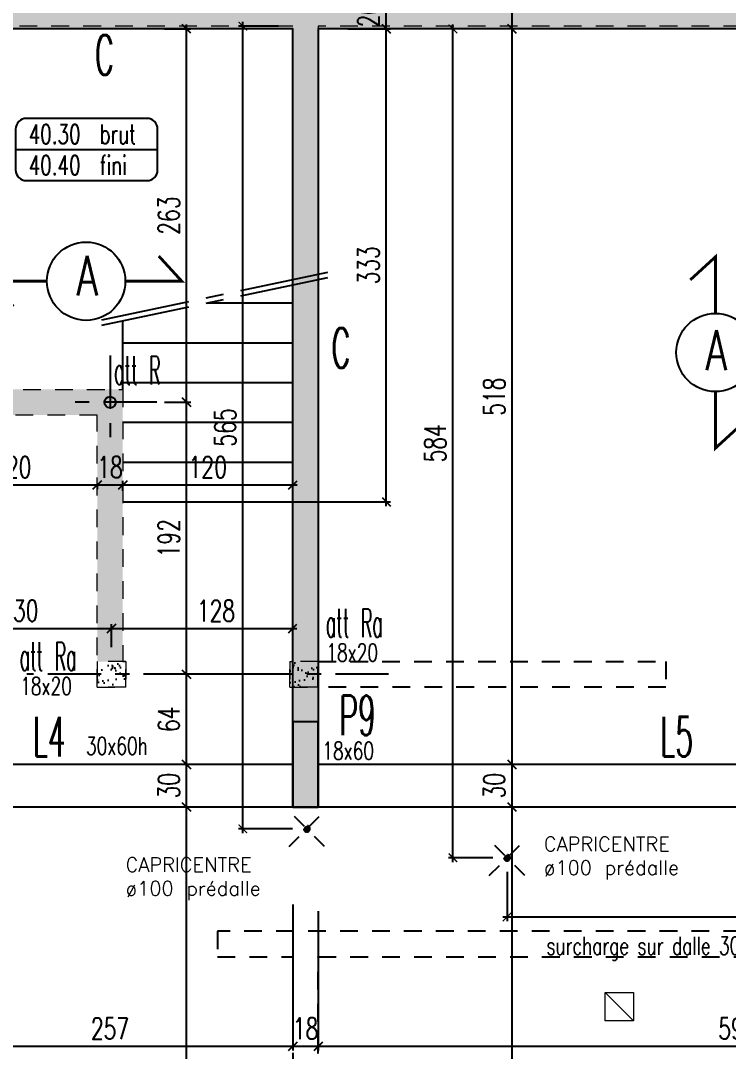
# Model space of a CAD drawing. Extents: x 308 to 787, y -199 to -146.
# Drawn here: x 388.89 to 393.87, y -172.26 to -165 of the extents above; entities that cross this region are included whole.
import ezdxf
from ezdxf.enums import TextEntityAlignment as Align

# ---------------------------------------------------------------- set-up
doc = ezdxf.new("R2010")
doc.units = 0
doc.header["$LTSCALE"] = 0.5
doc.header["$MEASUREMENT"] = 0
for name, pattern in [('AXES', [2, 1.25, -0.25, 0.25, -0.25]), ('AXES2', [1.125, 0.75, -0.125, 0.125, -0.125]), ('CACHE', [0.375, 0.25, -0.125]), ('CONTINU', [0]), ('DISCONTINU2', [0.375, 0.25, -0.125])]:
    doc.linetypes.add(name, pattern=pattern)
doc.layers.get('0').update_dxf_attribs({"linetype": 'CONTINUOUS'})
doc.layers.get('DEFPOINTS').update_dxf_attribs({"linetype": 'CONTINUOUS'})
doc.layers.add('00 - RESERVATIONS SPEC Plombier', color=90, linetype='CONTINUOUS', lineweight=20)
for name, color, linetype in [('1_AJSA_circulv', 142, 'CONTINUOUS'), ('_ SERTI RESERVATION', 210, 'CACHE'), ('AXES', 6, 'AXES2'), ('COTATION', 7, 'CONTINUOUS'), ('ELFOATTR', 7, 'CONTINUOUS'), ('HABILLAGE', 7, 'CONTINUOUS'), ('MURS', 3, 'CONTINUOUS'), ('PLANCHER', 7, 'CONTINUOUS'), ('POCHAGE', 254, 'CONTINUOUS'), ('POTEAUX', 1, 'CONTINUOUS'), ('POUTRES', 2, 'CONTINUOUS'), ('RAID', 1, 'CONTINUOUS'), ('RDC', 7, 'DISCONTINU2'), ('REPERAGE', 4, 'CONTINUOUS'), ('REPERE-CHAI', 4, 'CONTINUOUS'), ('REPERE-POT', 4, 'CONTINUOUS'), ('REPERE-POUT', 4, 'CONTINUOUS'), ('REPERE-RAID', 4, 'CONTINUOUS'), ('TPFI cloisonsSAAD', 4, 'CONTINUOUS')]:
    doc.layers.add(name, color=color, linetype=linetype)
doc.styles.add('ROMANS8', font='romans.shx', dxfattribs={"width": 0.7})
doc.styles.get("Standard").update_dxf_attribs({"font": 'txt.shx'})
doc.dimstyles.new('COT50 cm', dxfattribs={"dimtxt": 0.15, "dimasz": 0.06, "dimexe": 0.03, "dimexo": 0.1, "dimgap": 0.05, "dimtad": 1, "dimdec": 0, "dimlfac": 100, "dimzin": 0, "dimdsep": 46, "dimtxsty": 'ROMANS8', "dimblk1": 'OBLIQUE', "dimblk2": 'OBLIQUE', "dimsah": 1, "dimcen": 0.03, "dimdle": 0.03, "dimclrt": 1, "dimadec": 0, "dimazin": 0, "dimtfac": 1, "dimtdec": 0, "dimtmove": 0, "dimatfit": 3, "dimfxl": 0, "dimtolj": 1, "dimtzin": 0, "dimlwd": -1, "dimlwe": -1, "dimarcsym": 0})
pattern_1 = [(37.5, (-513.79323, 160.44126), (-0.004409535, 0.134877664), [0, -0.1064, 0, -0.119, 0, -0.11375]), (7.5, (-513.79323, 160.44126), (0.12388437, 0.197550225), [0, -0.0574, 0, -0.0959, 0, -0.03675]), (327.5, (-513.87933, 160.44126), (0.21798993, 0.000396134), [0, -0.035, 0, -0.126, 0, -0.1645]), (317.5, (-513.87933, 160.44126), (0.21042886, 0.06143729), [0, -0.0175, 0, -0.0826, 0, -0.0945])]
pattern_2 = [(37.5, (-455.91923, 156.02126), (-0.004409535, 0.134877664), [0, -0.1064, 0, -0.119, 0, -0.11375]), (7.5, (-455.91923, 156.02126), (0.12388437, 0.197550225), [0, -0.0574, 0, -0.0959, 0, -0.03675]), (327.5, (-456.00533, 156.02126), (0.21798993, 0.000396134), [0, -0.035, 0, -0.126, 0, -0.1645]), (317.5, (-456.00533, 156.02126), (0.21042886, 0.06143729), [0, -0.0175, 0, -0.0826, 0, -0.0945])]

# ---------------------------------------------------------------- blocks, each defined once
blk = doc.blocks.new('139')
at = {"layer": 'HABILLAGE', "color": 7}
blk.add_line((-0.6648, 0), (0.6648, 0), dxfattribs=at)
at = {"layer": 'HABILLAGE'}
blk.add_lwpolyline([(-0.5648, -0.291), (0.5648, -0.291, 0.414214), (0.6648, -0.191), (0.6648, 0.191, 0.414214), (0.5648, 0.291), (-0.5648, 0.291, 0.414214), (-0.6648, 0.191), (-0.6648, -0.191, 0.414214)], format="xyb", close=True, dxfattribs=at)
at = {"layer": 'HABILLAGE', "color": 1, "width": 0.7}
for s, p in [('brut', (0.1215, 0.054)), ('fini', (0.1215, -0.237))]:
    blk.add_text(s, height=0.18, dxfattribs=at).set_placement(p)
for tag, p in [('NIVBRUT', (-0.5425, 0.054)), ('NIVFINI', (-0.5425, -0.237))]:
    blk.add_attdef(tag, p, '', height=0.18, dxfattribs=at)
blk = doc.blocks.new('_Oblique')
at = {"layer": 'COTATION', "color": 0, "lineweight": -2}
blk.add_line((-0.5, -0.5), (0.5, 0.5), dxfattribs=at)
blk = doc.blocks.new('*D366')
at = {"layer": 'COTATION', "color": 0, "transparency": 16777216}
for p, q in [((390.0585, -175.7263), (390.0585, -170.5113)), ((390.3221, -170.5413), (390.0285, -170.5413)), ((389.8769, -175.6963), (390.0885, -175.6963))]:
    blk.add_line(p, q, dxfattribs=at)
at = {"layer": 'DEFPOINTS', "color": 0, "transparency": 16777216}
for p in [(390.0585, -170.5413), (390.4221, -170.5413), (389.7769, -175.6963)]:
    blk.add_point(p, dxfattribs=at)
at = {"layer": 'COTATION', "color": 0, "transparency": 16777216, "xscale": 0.06, "yscale": 0.06, "zscale": 0.06}
for p, rotation in [((390.0585, -170.5413), 90), ((390.0585, -175.6963), 270)]:
    blk.add_blockref('_Oblique', p, dxfattribs=dict(at, rotation=rotation))
at = {"layer": 'COTATION', "color": 1, "transparency": 16777216, "insert": (389.9335, -173.1188), "char_height": 0.15, "attachment_point": 5, "rotation": 90, "style": 'ROMANS8'}
blk.add_mtext('\\A1;515', dxfattribs=at)
blk = doc.blocks.new('*D367')
at = {"layer": 'COTATION', "color": 0, "transparency": 16777216}
for p, q in [((390.0585, -170.5713), (390.0585, -170.2113)), ((390.4069, -170.2413), (390.0285, -170.2413)), ((390.3221, -170.5413), (390.0285, -170.5413))]:
    blk.add_line(p, q, dxfattribs=at)
at = {"layer": 'DEFPOINTS', "color": 0, "transparency": 16777216}
for p in [(390.0585, -170.2413), (390.5069, -170.2413), (390.4221, -170.5413)]:
    blk.add_point(p, dxfattribs=at)
at = {"layer": 'COTATION', "color": 0, "transparency": 16777216, "xscale": 0.06, "yscale": 0.06, "zscale": 0.06}
for p, rotation in [((390.0585, -170.2413), 90), ((390.0585, -170.5413), 270)]:
    blk.add_blockref('_Oblique', p, dxfattribs=dict(at, rotation=rotation))
at = {"layer": 'COTATION', "color": 1, "transparency": 16777216, "insert": (389.9335, -170.3913), "char_height": 0.15, "attachment_point": 5, "rotation": 90, "style": 'ROMANS8'}
blk.add_mtext('\\A1;30', dxfattribs=at)
blk = doc.blocks.new('*D368')
at = {"layer": 'COTATION', "color": 0, "transparency": 16777216}
for p, q in [((390.6856, -169.6063), (390.0285, -169.6063)), ((390.0585, -170.2713), (390.0585, -169.5763)), ((390.4069, -170.2413), (390.0285, -170.2413))]:
    blk.add_line(p, q, dxfattribs=at)
at = {"layer": 'DEFPOINTS', "color": 0, "transparency": 16777216}
for p in [(390.0585, -169.6063), (390.7856, -169.6063), (390.5069, -170.2413)]:
    blk.add_point(p, dxfattribs=at)
at = {"layer": 'COTATION', "color": 0, "transparency": 16777216, "xscale": 0.06, "yscale": 0.06, "zscale": 0.06}
for p, rotation in [((390.0585, -169.6063), 90), ((390.0585, -170.2413), 270)]:
    blk.add_blockref('_Oblique', p, dxfattribs=dict(at, rotation=rotation))
at = {"layer": 'COTATION', "color": 1, "transparency": 16777216, "insert": (389.9335, -169.9238), "char_height": 0.15, "attachment_point": 5, "rotation": 90, "style": 'ROMANS8'}
blk.add_mtext('\\A1;64', dxfattribs=at)
blk = doc.blocks.new('*D369')
at = {"layer": 'COTATION', "color": 0, "transparency": 16777216}
for p, q in [((390.0585, -169.6363), (390.0585, -167.6605)), ((389.9041, -167.6905), (390.0885, -167.6905)), ((390.6856, -169.6063), (390.0285, -169.6063))]:
    blk.add_line(p, q, dxfattribs=at)
at = {"layer": 'DEFPOINTS', "color": 0, "transparency": 16777216}
for p in [(389.8041, -167.6905), (390.0585, -167.6905), (390.7856, -169.6063)]:
    blk.add_point(p, dxfattribs=at)
at = {"layer": 'COTATION', "color": 0, "transparency": 16777216, "xscale": 0.06, "yscale": 0.06, "zscale": 0.06}
for p, rotation in [((390.0585, -167.6905), 90), ((390.0585, -169.6063), 270)]:
    blk.add_blockref('_Oblique', p, dxfattribs=dict(at, rotation=rotation))
at = {"layer": 'COTATION', "color": 1, "transparency": 16777216, "insert": (389.9335, -168.6484), "char_height": 0.15, "attachment_point": 5, "rotation": 90, "style": 'ROMANS8'}
blk.add_mtext('\\A1;192', dxfattribs=at)
blk = doc.blocks.new('*D370')
at = {"layer": 'COTATION', "color": 0, "transparency": 16777216}
for p, q in [((389.9041, -165.0613), (390.0885, -165.0613)), ((390.0585, -167.7205), (390.0585, -165.0313)), ((389.9041, -167.6905), (390.0885, -167.6905))]:
    blk.add_line(p, q, dxfattribs=at)
at = {"layer": 'DEFPOINTS', "color": 0, "transparency": 16777216}
for p in [(389.8041, -165.0613), (390.0585, -165.0613), (389.8041, -167.6905)]:
    blk.add_point(p, dxfattribs=at)
at = {"layer": 'COTATION', "color": 0, "transparency": 16777216, "xscale": 0.06, "yscale": 0.06, "zscale": 0.06}
for p, rotation in [((390.0585, -165.0613), 90), ((390.0585, -167.6905), 270)]:
    blk.add_blockref('_Oblique', p, dxfattribs=dict(at, rotation=rotation))
at = {"layer": 'COTATION', "color": 1, "transparency": 16777216, "insert": (389.9335, -166.3759), "char_height": 0.15, "attachment_point": 5, "rotation": 90, "style": 'ROMANS8'}
blk.add_mtext('\\A1;263', dxfattribs=at)
blk = doc.blocks.new('*D376')
at = {"layer": 'COTATION', "color": 0, "transparency": 16777216}
for p, q in [((392.3507, -176.7615), (392.3507, -170.5114)), ((392.5483, -170.5414), (392.3207, -170.5414)), ((392.548, -176.7315), (392.3207, -176.7315))]:
    blk.add_line(p, q, dxfattribs=at)
at = {"layer": 'DEFPOINTS', "color": 0, "transparency": 16777216}
for p in [(392.3507, -170.5414), (392.6483, -170.5414), (392.648, -176.7315)]:
    blk.add_point(p, dxfattribs=at)
at = {"layer": 'COTATION', "color": 0, "transparency": 16777216, "xscale": 0.06, "yscale": 0.06, "zscale": 0.06}
for p, rotation in [((392.3507, -170.5414), 90), ((392.3507, -176.7315), 270)]:
    blk.add_blockref('_Oblique', p, dxfattribs=dict(at, rotation=rotation))
at = {"layer": 'COTATION', "color": 1, "transparency": 16777216, "insert": (392.2257, -173.6365), "char_height": 0.15, "attachment_point": 5, "rotation": 90, "style": 'ROMANS8'}
blk.add_mtext('\\A1;619', dxfattribs=at)
blk = doc.blocks.new('*D377')
at = {"layer": 'COTATION', "color": 0, "transparency": 16777216}
for p, q in [((392.3507, -170.5714), (392.3507, -170.2114)), ((392.6026, -170.2414), (392.3207, -170.2414)), ((392.5483, -170.5414), (392.3207, -170.5414))]:
    blk.add_line(p, q, dxfattribs=at)
at = {"layer": 'DEFPOINTS', "color": 0, "transparency": 16777216}
for p in [(392.3507, -170.2414), (392.7026, -170.2414), (392.6483, -170.5414)]:
    blk.add_point(p, dxfattribs=at)
at = {"layer": 'COTATION', "color": 0, "transparency": 16777216, "xscale": 0.06, "yscale": 0.06, "zscale": 0.06}
for p, rotation in [((392.3507, -170.2414), 90), ((392.3507, -170.5414), 270)]:
    blk.add_blockref('_Oblique', p, dxfattribs=dict(at, rotation=rotation))
at = {"layer": 'COTATION', "color": 1, "transparency": 16777216, "insert": (392.2257, -170.3914), "char_height": 0.15, "attachment_point": 5, "rotation": 90, "style": 'ROMANS8'}
blk.add_mtext('\\A1;30', dxfattribs=at)
blk = doc.blocks.new('*D378')
at = {"layer": 'COTATION', "color": 0, "transparency": 16777216}
for p, q in [((392.6962, -165.0613), (392.3207, -165.0613)), ((392.3507, -170.2714), (392.3507, -165.0313)), ((392.6026, -170.2414), (392.3207, -170.2414))]:
    blk.add_line(p, q, dxfattribs=at)
at = {"layer": 'DEFPOINTS', "color": 0, "transparency": 16777216}
for p in [(392.3507, -165.0613), (392.7962, -165.0613), (392.7026, -170.2414)]:
    blk.add_point(p, dxfattribs=at)
at = {"layer": 'COTATION', "color": 0, "transparency": 16777216, "xscale": 0.06, "yscale": 0.06, "zscale": 0.06}
for p, rotation in [((392.3507, -165.0613), 90), ((392.3507, -170.2414), 270)]:
    blk.add_blockref('_Oblique', p, dxfattribs=dict(at, rotation=rotation))
at = {"layer": 'COTATION', "color": 1, "transparency": 16777216, "insert": (392.2257, -167.6513), "char_height": 0.15, "attachment_point": 5, "rotation": 90, "style": 'ROMANS8'}
blk.add_mtext('\\A1;518', dxfattribs=at)
blk = doc.blocks.new('*D379')
at = {"layer": 'COTATION', "color": 0, "transparency": 16777216}
for p, q in [((392.3507, -165.0913), (392.3507, -164.8313)), ((392.6962, -164.8613), (392.3207, -164.8613)), ((392.6962, -165.0613), (392.3207, -165.0613))]:
    blk.add_line(p, q, dxfattribs=at)
at = {"layer": 'DEFPOINTS', "color": 0, "transparency": 16777216}
for p in [(392.3507, -164.8613), (392.7962, -164.8613), (392.7962, -165.0613)]:
    blk.add_point(p, dxfattribs=at)
at = {"layer": 'COTATION', "color": 0, "transparency": 16777216, "xscale": 0.06, "yscale": 0.06, "zscale": 0.06}
for p, rotation in [((392.3507, -164.8613), 90), ((392.3507, -165.0613), 270)]:
    blk.add_blockref('_Oblique', p, dxfattribs=dict(at, rotation=rotation))
at = {"layer": 'COTATION', "color": 1, "transparency": 16777216, "insert": (392.2267, -164.7118), "char_height": 0.15, "attachment_point": 5, "rotation": 90, "style": 'ROMANS8'}
blk.add_mtext('\\A1;20', dxfattribs=at)
blk = doc.blocks.new('*D537')
at = {"layer": 'COTATION', "color": 0, "transparency": 16777216}
for p, q in [((390.9866, -171.2755), (390.9866, -172.2566)), ((396.89, -172.0406), (396.89, -172.2566)), ((396.92, -172.2266), (390.9566, -172.2266))]:
    blk.add_line(p, q, dxfattribs=at)
at = {"layer": 'DEFPOINTS', "color": 0, "transparency": 16777216}
for p in [(390.9866, -171.1755), (396.89, -171.9406), (390.9866, -172.2266)]:
    blk.add_point(p, dxfattribs=at)
at = {"layer": 'COTATION', "color": 0, "transparency": 16777216, "xscale": 0.06, "yscale": 0.06, "zscale": 0.06, "rotation": 180}
blk.add_blockref('_Oblique', (390.9866, -172.2266), dxfattribs=at)
at = {"layer": 'COTATION', "color": 0, "transparency": 16777216, "xscale": 0.06, "yscale": 0.06, "zscale": 0.06}
blk.add_blockref('_Oblique', (396.89, -172.2266), dxfattribs=at)
at = {"layer": 'COTATION', "color": 1, "transparency": 16777216, "insert": (393.9383, -172.1016), "char_height": 0.15, "attachment_point": 5, "style": 'ROMANS8'}
blk.add_mtext('\\A1;590', dxfattribs=at)
blk = doc.blocks.new('*D538')
at = {"layer": 'COTATION', "color": 0, "transparency": 16777216}
for p, q in [((390.8065, -171.2266), (390.8065, -172.2566)), ((390.9866, -171.2755), (390.9866, -172.2566)), ((391.0166, -172.2266), (390.7765, -172.2266))]:
    blk.add_line(p, q, dxfattribs=at)
at = {"layer": 'DEFPOINTS', "color": 0, "transparency": 16777216}
for p in [(390.8065, -171.095), (390.9866, -171.1755), (390.8065, -172.2266)]:
    blk.add_point(p, dxfattribs=at)
at = {"layer": 'COTATION', "color": 0, "transparency": 16777216, "xscale": 0.06, "yscale": 0.06, "zscale": 0.06, "rotation": 180}
blk.add_blockref('_Oblique', (390.8065, -172.2266), dxfattribs=at)
at = {"layer": 'COTATION', "color": 0, "transparency": 16777216, "xscale": 0.06, "yscale": 0.06, "zscale": 0.06}
blk.add_blockref('_Oblique', (390.9866, -172.2266), dxfattribs=at)
at = {"layer": 'COTATION', "color": 1, "transparency": 16777216, "insert": (390.8966, -172.1016), "char_height": 0.15, "attachment_point": 5, "style": 'ROMANS8'}
blk.add_mtext('\\A1;18', dxfattribs=at)
blk = doc.blocks.new('*D539')
at = {"layer": 'COTATION', "color": 0, "transparency": 16777216}
for p, q in [((390.8065, -171.2266), (390.8065, -172.2566)), ((388.2328, -171.9174), (388.2328, -172.2566)), ((390.8365, -172.2266), (388.2028, -172.2266))]:
    blk.add_line(p, q, dxfattribs=at)
at = {"layer": 'DEFPOINTS', "color": 0, "transparency": 16777216}
for p in [(390.8065, -171.095), (388.2328, -171.8174), (388.2328, -172.2266)]:
    blk.add_point(p, dxfattribs=at)
at = {"layer": 'COTATION', "color": 0, "transparency": 16777216, "xscale": 0.06, "yscale": 0.06, "zscale": 0.06, "rotation": 180}
blk.add_blockref('_Oblique', (388.2328, -172.2266), dxfattribs=at)
at = {"layer": 'COTATION', "color": 0, "transparency": 16777216, "xscale": 0.06, "yscale": 0.06, "zscale": 0.06}
blk.add_blockref('_Oblique', (390.8065, -172.2266), dxfattribs=at)
at = {"layer": 'COTATION', "color": 1, "transparency": 16777216, "insert": (389.5196, -172.1016), "char_height": 0.15, "attachment_point": 5, "style": 'ROMANS8'}
blk.add_mtext('\\A1;257', dxfattribs=at)
blk = doc.blocks.new('*D605')
at = {"layer": 'COTATION', "color": 0, "transparency": 16777216}
for p, q in [((388.2028, -169.2834), (389.5602, -169.2834)), ((388.2328, -169.5063), (388.2328, -169.2534)), ((389.5302, -169.4163), (389.5302, -169.2534))]:
    blk.add_line(p, q, dxfattribs=at)
at = {"layer": 'DEFPOINTS', "color": 0, "transparency": 16777216}
for p in [(389.5302, -169.2834), (389.5302, -169.5163), (388.2328, -169.6063)]:
    blk.add_point(p, dxfattribs=at)
at = {"layer": 'COTATION', "color": 0, "transparency": 16777216, "xscale": 0.06, "yscale": 0.06, "zscale": 0.06, "rotation": 180}
blk.add_blockref('_Oblique', (388.2328, -169.2834), dxfattribs=at)
at = {"layer": 'COTATION', "color": 0, "transparency": 16777216, "xscale": 0.06, "yscale": 0.06, "zscale": 0.06}
blk.add_blockref('_Oblique', (389.5302, -169.2834), dxfattribs=at)
at = {"layer": 'COTATION', "color": 1, "transparency": 16777216, "insert": (388.8815, -169.1584), "char_height": 0.15, "attachment_point": 5, "style": 'ROMANS8'}
blk.add_mtext('\\A1;130', dxfattribs=at)
blk = doc.blocks.new('*D607')
at = {"layer": 'COTATION', "color": 0, "transparency": 16777216}
for p, q in [((389.5002, -169.2834), (390.8363, -169.2834)), ((389.5302, -169.4163), (389.5302, -169.2534)), ((390.8063, -169.3497), (390.8063, -169.2534))]:
    blk.add_line(p, q, dxfattribs=at)
at = {"layer": 'DEFPOINTS', "color": 0, "transparency": 16777216}
for p in [(390.8063, -169.2834), (390.8063, -169.4497), (389.5302, -169.5163)]:
    blk.add_point(p, dxfattribs=at)
at = {"layer": 'COTATION', "color": 0, "transparency": 16777216, "xscale": 0.06, "yscale": 0.06, "zscale": 0.06, "rotation": 180}
blk.add_blockref('_Oblique', (389.5302, -169.2834), dxfattribs=at)
at = {"layer": 'COTATION', "color": 0, "transparency": 16777216, "xscale": 0.06, "yscale": 0.06, "zscale": 0.06}
blk.add_blockref('_Oblique', (390.8063, -169.2834), dxfattribs=at)
at = {"layer": 'COTATION', "color": 1, "transparency": 16777216, "insert": (390.2661, -169.1584), "char_height": 0.15, "attachment_point": 5, "style": 'ROMANS8'}
blk.add_mtext('\\A1;128', dxfattribs=at)
blk = doc.blocks.new('*D609')
at = {"layer": 'COTATION', "color": 0, "transparency": 16777216}
for p, q in [((388.2328, -168.2595), (388.2328, -168.3031)), ((389.4297, -168.2595), (389.4297, -168.3031)), ((388.2028, -168.2731), (389.4597, -168.2731))]:
    blk.add_line(p, q, dxfattribs=at)
at = {"layer": 'DEFPOINTS', "color": 0, "transparency": 16777216}
for p in [(388.2328, -168.1595), (389.4297, -168.1595), (389.4297, -168.2731)]:
    blk.add_point(p, dxfattribs=at)
at = {"layer": 'COTATION', "color": 0, "transparency": 16777216, "xscale": 0.06, "yscale": 0.06, "zscale": 0.06, "rotation": 180}
blk.add_blockref('_Oblique', (388.2328, -168.2731), dxfattribs=at)
at = {"layer": 'COTATION', "color": 0, "transparency": 16777216, "xscale": 0.06, "yscale": 0.06, "zscale": 0.06}
blk.add_blockref('_Oblique', (389.4297, -168.2731), dxfattribs=at)
at = {"layer": 'COTATION', "color": 1, "transparency": 16777216, "insert": (388.8312, -168.1481), "char_height": 0.15, "attachment_point": 5, "style": 'ROMANS8'}
blk.add_mtext('\\A1;120', dxfattribs=at)
blk = doc.blocks.new('*D610')
at = {"layer": 'COTATION', "color": 0, "transparency": 16777216}
for p, q in [((389.4297, -168.2595), (389.4297, -168.3031)), ((389.6097, -168.3151), (389.6097, -168.2431)), ((389.3997, -168.2731), (389.6397, -168.2731))]:
    blk.add_line(p, q, dxfattribs=at)
at = {"layer": 'DEFPOINTS', "color": 0, "transparency": 16777216}
for p in [(389.4297, -168.1595), (389.6097, -168.2731), (389.6097, -168.4151)]:
    blk.add_point(p, dxfattribs=at)
at = {"layer": 'COTATION', "color": 0, "transparency": 16777216, "xscale": 0.06, "yscale": 0.06, "zscale": 0.06, "rotation": 180}
blk.add_blockref('_Oblique', (389.4297, -168.2731), dxfattribs=at)
at = {"layer": 'COTATION', "color": 0, "transparency": 16777216, "xscale": 0.06, "yscale": 0.06, "zscale": 0.06}
blk.add_blockref('_Oblique', (389.6097, -168.2731), dxfattribs=at)
at = {"layer": 'COTATION', "color": 1, "transparency": 16777216, "insert": (389.5197, -168.1481), "char_height": 0.15, "attachment_point": 5, "style": 'ROMANS8'}
blk.add_mtext('\\A1;18', dxfattribs=at)
blk = doc.blocks.new('*D611')
at = {"layer": 'COTATION', "color": 0, "transparency": 16777216}
for p, q in [((389.6097, -168.3151), (389.6097, -168.2431)), ((390.8065, -168.353), (390.8065, -168.2431)), ((389.5797, -168.2731), (390.8365, -168.2731))]:
    blk.add_line(p, q, dxfattribs=at)
at = {"layer": 'DEFPOINTS', "color": 0, "transparency": 16777216}
for p in [(390.8065, -168.2731), (389.6097, -168.4151), (390.8065, -168.453)]:
    blk.add_point(p, dxfattribs=at)
at = {"layer": 'COTATION', "color": 0, "transparency": 16777216, "xscale": 0.06, "yscale": 0.06, "zscale": 0.06, "rotation": 180}
blk.add_blockref('_Oblique', (389.6097, -168.2731), dxfattribs=at)
at = {"layer": 'COTATION', "color": 0, "transparency": 16777216, "xscale": 0.06, "yscale": 0.06, "zscale": 0.06}
blk.add_blockref('_Oblique', (390.8065, -168.2731), dxfattribs=at)
at = {"layer": 'COTATION', "color": 1, "transparency": 16777216, "insert": (390.2081, -168.1481), "char_height": 0.15, "attachment_point": 5, "style": 'ROMANS8'}
blk.add_mtext('\\A1;120', dxfattribs=at)
blk = doc.blocks.new('A$C6B096A38')
at = {"layer": 'POCHAGE'}
h = blk.add_hatch(dxfattribs=at)
h.set_pattern_fill('AR-SAND', color=0, scale=0.07)
h.set_pattern_definition(pattern_1)
h.paths.add_polyline_path([(43.5138, -7.1593), (42.1366, -7.1593), (42.1366, -4.6), (44.7104, -4.6), (44.7104, -9.075), (44.8905, -9.075), (44.8905, -4.6), (50.7938, -4.6), (50.7938, -9.28), (50.9738, -9.28), (50.9738, -4.6), (54.6925, -4.6), (54.6924, -7.3053), (54.8725, -7.3053), (54.8725, -4.62), (57.6737, -4.62), (57.6737, -11.185), (57.8734, -11.185), (57.8738, -4.42), (38.3569, -4.42), (38.3569, -4.6), (41.9566, -4.6), (41.9566, -7.5093), (42.1366, -7.5093), (42.1366, -7.3393), (43.3338, -7.3393), (43.3338, -9.075), (43.5138, -9.075)])
h = blk.add_hatch(dxfattribs=at)
h.set_pattern_fill('AR-SAND', color=0, scale=0.07)
h.set_pattern_definition(pattern_2)
h.paths.add_polyline_path([(43.5348, -9.075), (43.3338, -9.075), (43.3338, -9.255), (43.5348, -9.255)])
h = blk.add_hatch(dxfattribs=at)
h.set_pattern_fill('AR-SAND', color=0, scale=0.07)
h.set_pattern_definition(pattern_1)
h.paths.add_polyline_path([(43.3341, -9.075), (43.3341, -9.255), (43.5348, -9.255), (43.5348, -9.075)])
h = blk.add_hatch(dxfattribs=at)
h.set_pattern_fill('AR-SAND', color=0, scale=0.07)
h.set_pattern_definition(pattern_1)
h.paths.add_polyline_path([(44.8905, -9.075), (44.7104, -9.075), (44.7104, -9.075), (44.6898, -9.075), (44.6898, -9.255), (44.8905, -9.255)])
h = blk.add_hatch(dxfattribs=at)
h.set_pattern_fill('AR-SAND', color=0, scale=0.07)
h.set_pattern_definition(pattern_2)
h.paths.add_polyline_path([(44.6898, -9.255), (44.8905, -9.255), (44.8905, -9.075), (44.6898, -9.075)])
at = {"layer": 'AXES', "color": 1}
for p, q in [((43.4241, -6.9204), (43.4241, -7.5781)), ((43.753, -7.2493), (43.0952, -7.2493))]:
    blk.add_line(p, q, dxfattribs=at)
at = {"layer": 'RAID'}
blk.add_circle((43.4241, -7.2493), 0.04, dxfattribs=at)
at = {"layer": 'RDC', "linetype": 'CACHE', "lineweight": 15}
blk.add_lwpolyline([(50.7938, -4.6), (44.8905, -4.6), (44.8905, -9.255), (44.6898, -9.255), (44.6898, -9.075), (44.7104, -9.075), (44.7104, -4.6), (42.1366, -4.6), (42.1366, -7.1593), (43.5138, -7.1593), (43.5138, -9.075), (43.5348, -9.075), (43.5348, -9.255), (43.3338, -9.255), (43.3338, -7.3393), (42.1366, -7.3393), (42.1366, -7.5093), (41.9566, -7.5093), (41.9566, -4.6), (38.3569, -4.6), (38.3569, -4.42), (57.8738, -4.42)], dxfattribs=at)
at = {"layer": 'RDC', "color": 1, "linetype": 'CACHE', "lineweight": 15}
for points in [[(43.3338, -9.075), (43.3338, -9.255), (43.5348, -9.255), (43.5348, -9.075)], [(44.6898, -9.075), (44.6898, -9.255), (44.8905, -9.255), (44.8905, -9.075)]]:
    blk.add_lwpolyline(points, close=True, dxfattribs=at)
blk = doc.blocks.new('Ldouille')
h = blk.add_hatch(color=256)
h.dxf.hatch_style = 1
h.paths.add_polyline_path([(8.8, 0, 1), (-8.8, 0, 1)])
for p, q in [((-50, 50), (50, -50)), ((50, 50), (-50, -50))]:
    blk.add_line(p, q)
blk.add_circle((0, 0), 8.82)
at = {"layer": 'ELFOATTR', "flags": 11}
for tag, p in [('LUM', (45.3, -4.4, 0)), ('NOM', (45.3, -21.2, 0))]:
    blk.add_attdef(tag, p, '', height=10, dxfattribs=at)
blk = doc.blocks.new('_ArchTick')
at = {"color": 0, "linetype": 'ByBlock', "const_width": 0.15}
blk.add_lwpolyline([(-0.5, -0.5), (0.5, 0.5)], dxfattribs=at)
blk = doc.blocks.new('*D1112')
at = {"layer": '_ SERTI RESERVATION', "color": 0, "linetype": 'CONTINU', "transparency": 16777216}
for p, q in [((390.7066, -165.0413), (390.4249, -165.0413)), ((390.4549, -170.725), (390.4549, -165.0113)), ((390.8059, -170.695), (390.4249, -170.695))]:
    blk.add_line(p, q, dxfattribs=at)
at = {"layer": 'DEFPOINTS', "color": 0, "linetype": 'CONTINU', "transparency": 16777216}
for p in [(390.4549, -165.0413), (390.8066, -165.0413), (390.9059, -170.695)]:
    blk.add_point(p, dxfattribs=at)
at = {"layer": '_ SERTI RESERVATION', "color": 0, "linetype": 'CONTINU', "transparency": 16777216, "xscale": 0.06, "yscale": 0.06, "zscale": 0.06}
for p, rotation in [((390.4549, -165.0413), 90), ((390.4549, -170.695), 270)]:
    blk.add_blockref('_ArchTick', p, dxfattribs=dict(at, rotation=rotation))
at = {"layer": '_ SERTI RESERVATION', "linetype": 'CONTINU', "transparency": 16777216, "insert": (390.3299, -167.8681), "char_height": 0.15, "attachment_point": 5, "rotation": 90, "style": 'ROMANS8'}
blk.add_mtext('\\A1;565', dxfattribs=at)
blk = doc.blocks.new('*D1113')
at = {"layer": '_ SERTI RESERVATION', "color": 0, "linetype": 'CONTINU', "transparency": 16777216}
for p, q in [((392.2156, -165.0613), (391.9044, -165.0613)), ((391.9344, -170.9284), (391.9344, -165.0313)), ((392.2156, -170.8984), (391.9044, -170.8984))]:
    blk.add_line(p, q, dxfattribs=at)
at = {"layer": 'DEFPOINTS', "color": 0, "linetype": 'CONTINU', "transparency": 16777216}
for p in [(391.9344, -165.0613), (392.3156, -165.0613), (392.3156, -170.8984)]:
    blk.add_point(p, dxfattribs=at)
at = {"layer": '_ SERTI RESERVATION', "color": 0, "linetype": 'CONTINU', "transparency": 16777216, "xscale": 0.06, "yscale": 0.06, "zscale": 0.06}
for p, rotation in [((391.9344, -165.0613), 90), ((391.9344, -170.8984), 270)]:
    blk.add_blockref('_ArchTick', p, dxfattribs=dict(at, rotation=rotation))
at = {"layer": '_ SERTI RESERVATION', "linetype": 'CONTINU', "transparency": 16777216, "insert": (391.8094, -167.9798), "char_height": 0.15, "attachment_point": 5, "rotation": 90, "style": 'ROMANS8'}
blk.add_mtext('\\A1;584', dxfattribs=at)
blk = doc.blocks.new('*D1114')
at = {"layer": '_ SERTI RESERVATION', "color": 0, "linetype": 'CONTINU', "transparency": 16777216}
for p, q in [((392.3156, -170.9984), (392.3156, -171.3447)), ((396.89, -170.9984), (396.89, -171.3447)), ((392.2856, -171.3147), (396.92, -171.3147))]:
    blk.add_line(p, q, dxfattribs=at)
at = {"layer": 'DEFPOINTS', "color": 0, "linetype": 'CONTINU', "transparency": 16777216}
for p in [(392.3156, -170.8984), (396.89, -170.8984), (396.89, -171.3147)]:
    blk.add_point(p, dxfattribs=at)
at = {"layer": '_ SERTI RESERVATION', "color": 0, "linetype": 'CONTINU', "transparency": 16777216, "xscale": 0.06, "yscale": 0.06, "zscale": 0.06, "rotation": 180}
blk.add_blockref('_ArchTick', (392.3156, -171.3147), dxfattribs=at)
at = {"layer": '_ SERTI RESERVATION', "color": 0, "linetype": 'CONTINU', "transparency": 16777216, "xscale": 0.06, "yscale": 0.06, "zscale": 0.06}
blk.add_blockref('_ArchTick', (396.89, -171.3147), dxfattribs=at)
at = {"layer": '_ SERTI RESERVATION', "linetype": 'CONTINU', "transparency": 16777216, "insert": (394.6028, -171.1897), "char_height": 0.15, "attachment_point": 5, "style": 'ROMANS8'}
blk.add_mtext('\\A1;457', dxfattribs=at)
blk = doc.blocks.new('*D1271')
at = {"layer": 'COTATION', "color": 0, "transparency": 16777216}
for p, q in [((391.1944, -165.0613), (391.4952, -165.0613)), ((391.4652, -168.4213), (391.4652, -165.0313)), ((390.7635, -168.3913), (391.4952, -168.3913))]:
    blk.add_line(p, q, dxfattribs=at)
at = {"layer": 'DEFPOINTS', "color": 0, "transparency": 16777216}
for p in [(391.0944, -165.0613), (391.4652, -165.0613), (390.6635, -168.3913)]:
    blk.add_point(p, dxfattribs=at)
at = {"layer": 'COTATION', "color": 0, "transparency": 16777216, "xscale": 0.06, "yscale": 0.06, "zscale": 0.06}
for p, rotation in [((391.4652, -165.0613), 90), ((391.4652, -168.3913), 270)]:
    blk.add_blockref('_Oblique', p, dxfattribs=dict(at, rotation=rotation))
at = {"layer": 'COTATION', "color": 1, "transparency": 16777216, "insert": (391.3402, -166.7263), "char_height": 0.15, "attachment_point": 5, "rotation": 90, "style": 'ROMANS8'}
blk.add_mtext('\\A1;333', dxfattribs=at)
blk = doc.blocks.new('*D1272')
at = {"layer": 'COTATION', "color": 0, "transparency": 16777216}
for p, q in [((391.4652, -165.0913), (391.4652, -164.8313)), ((391.4652, -164.8613), (391.4952, -164.8613)), ((391.1944, -165.0613), (391.4952, -165.0613))]:
    blk.add_line(p, q, dxfattribs=at)
at = {"layer": 'DEFPOINTS', "color": 0, "transparency": 16777216}
for p in [(391.3971, -164.8613), (391.4652, -164.8613), (391.0944, -165.0613)]:
    blk.add_point(p, dxfattribs=at)
at = {"layer": 'COTATION', "color": 0, "transparency": 16777216, "xscale": 0.06, "yscale": 0.06, "zscale": 0.06}
for p, rotation in [((391.4652, -164.8613), 90), ((391.4652, -165.0613), 270)]:
    blk.add_blockref('_Oblique', p, dxfattribs=dict(at, rotation=rotation))
at = {"layer": 'COTATION', "color": 1, "transparency": 16777216, "insert": (391.3402, -164.9613), "char_height": 0.15, "attachment_point": 5, "rotation": 90, "style": 'ROMANS8'}
blk.add_mtext('\\A1;20', dxfattribs=at)

msp = doc.modelspace()

# ---------------------------------------------------------------- hatches: boundary and pattern name
at = {"layer": 'POCHAGE'}
h = msp.add_hatch(color=256, dxfattribs=at)
h.dxf.hatch_style = 1
edge = h.paths.add_edge_path(flags=16)
edge.add_arc((396.9697, -164.9585), 0.04, 0, 360)
edge = h.paths.add_edge_path(flags=16)
edge.add_arc((400.8684, -164.9598), 0.04, 0, 360)
edge = h.paths.add_edge_path(flags=16)
edge.add_arc((400.8684, -167.5416), 0.04, 0, 360)
edge = h.paths.add_edge_path(flags=16)
edge.add_arc((402.3696, -166.5416), 0.04, 0, 360)
edge = h.paths.add_edge_path(flags=16)
edge.add_arc((402.3667, -167.5416), 0.04, 0, 360)
edge = h.paths.add_edge_path(flags=16)
edge.add_arc((403.8697, -164.9598), 0.04, 0, 360)
edge = h.paths.add_edge_path(flags=16)
edge.add_arc((402.3663, -168.586), 0.04, 0, 360)
edge = h.paths.add_edge_path(flags=16)
edge.add_arc((400.8684, -171.5263), 0.04, 0, 360)
edge = h.paths.add_edge_path(flags=16)
edge.add_arc((402.4647, -171.5268), 0.04, 0, 360)
edge = h.paths.add_edge_path(flags=16)
edge.add_arc((390.8965, -164.9575), 0.04, 0, 360)
edge = h.paths.add_edge_path(flags=16)
edge.add_arc((403.8897, -171.5263), 0.04, 0, 360)
edge = h.paths.add_edge_path(flags=16)
edge.add_arc((388.1428, -164.957), 0.04, 0, 360)
edge = h.paths.add_edge_path(flags=16)
edge.add_arc((382.0807, -164.9559), 0.04, 0, 360)
edge = h.paths.add_edge_path(flags=16)
edge.add_arc((382.0811, -162.7541), 0.04, 0, 360)
h.paths.add_polyline_path([(400.9684, -167.4516), (400.9687, -167.4516), (400.9687, -165.0612), (400.9687, -165.0613), (403.7696, -165.0613), (403.7696, -169.9609), (402.4592, -169.9609), (402.4592, -169.8409), (402.2793, -169.8409), (402.2793, -170.141), (403.7696, -170.141), (403.7696, -171.6263), (403.969, -171.6263), (403.969, -171.621), (403.9699, -164.8613), (382.173, -164.8613), (382.1728, -162.6513), (375.273, -162.6513), (375.273, -162.8513), (381.973, -162.8513), (381.9728, -169.9414), (382.1728, -169.9413), (382.173, -165.0613), (388.0528, -165.0613), (388.0528, -169.9412), (388.2328, -169.9412), (388.2328, -165.0613), (390.8066, -165.0613), (390.8065, -169.9412), (390.9866, -169.9412), (390.9866, -165.0613), (396.8899, -165.0613), (396.8899, -170.9414), (397.0699, -170.9414), (397.0699, -165.0613), (400.7886, -165.0614), (400.7886, -171.6264), (402.5637, -171.6263), (402.5637, -171.4463), (400.9687, -171.4463), (400.9687, -167.6316), (400.9684, -167.6316)])
h.paths.add_polyline_path([(402.2763, -167.4516), (402.2763, -167.6317), (402.2767, -167.6317), (402.2766, -168.685), (402.4566, -168.685), (402.4566, -166.4416), (402.2767, -166.4416), (402.2767, -167.4516)])
at = {"layer": 'POTEAUX'}
h = msp.add_hatch(color=256, dxfattribs=at)
h.dxf.hatch_style = 1
h.paths.add_polyline_path([(390.9866, -169.9412), (390.8065, -169.9412), (390.8065, -170.5412), (390.9866, -170.5412)])

# ---------------------------------------------------------------- linework, layer by layer
at = {"layer": '00 - RESERVATIONS SPEC Plombier', "color": 100}
msp.add_line((393.0067, -171.8463), (393.2067, -172.0463), dxfattribs=at)
msp.add_lwpolyline([(393.0067, -171.8463), (393.2067, -171.8463), (393.2067, -172.0463), (393.0067, -172.0463)], close=True, dxfattribs=at)
at = {"layer": '1_AJSA_circulv', "linetype": 'AXES'}
for p, q in [((391.0501, -166.7775), (389.4165, -167.1211)), ((391.0501, -166.8146), (389.4165, -167.1582))]:
    msp.add_line(p, q, dxfattribs=at)
at = {"layer": '1_AJSA_circulv', "ltscale": 10}
for p, q in [((390.2101, -166.9913), (390.8063, -166.9913)), ((389.6097, -167.6005), (389.6097, -167.1175)), ((389.6099, -167.2713), (390.8063, -167.2713)), ((389.6099, -167.5513), (390.8063, -167.5513)), ((389.6099, -167.8313), (390.8063, -167.8313)), ((389.6099, -168.1113), (390.8063, -168.1113)), ((389.6099, -168.3913), (390.8063, -168.3913))]:
    msp.add_line(p, q, dxfattribs=at)
at = {"layer": 'AXES', "color": 1}
msp.add_line((391.4815, -169.6063), (388.9334, -169.6063), dxfattribs=at)
at = {"layer": 'MURS'}
msp.add_lwpolyline([(396.8899, -165.0613), (390.9866, -165.0613), (390.9866, -170.5412), (390.8064, -170.5412), (390.8066, -165.0613), (388.2328, -165.0613), (388.2328, -170.5412), (388.0528, -170.5412), (388.0528, -165.0613), (382.173, -165.0613), (382.1728, -170.5409), (381.9728, -170.5409), (381.973, -162.8513), (375.073, -162.8513)], dxfattribs=at)
at = {"layer": 'PLANCHER', "color": 1, "const_width": 0.02}
for points in [[(389.6271, -166.838), (390.0252, -166.838), (389.8629, -166.6608)], [(393.783, -167.0646), (393.783, -166.6665), (393.6058, -166.8288)], [(389.0758, -166.838), (388.6777, -166.838), (388.84, -167.0152)], [(393.783, -167.6159), (393.783, -168.014), (393.9602, -167.8517)]]:
    msp.add_lwpolyline(points, dxfattribs=at)
at = {"layer": 'PLANCHER', "color": 1}
for centre in [(389.3514, -166.838), (393.783, -167.3402)]:
    msp.add_circle(centre, 0.2757, dxfattribs=at)
at = {"layer": 'POTEAUX'}
msp.add_lwpolyline([(390.9866, -169.9412), (390.8065, -169.9412), (390.8065, -170.5412), (390.9866, -170.5412)], close=True, dxfattribs=at)
at = {"layer": 'POUTRES'}
for p, q in [((390.8065, -170.2413), (388.2328, -170.2412)), ((396.8899, -170.2416), (390.9866, -170.2413)), ((396.8899, -170.5416), (382.1728, -170.5409))]:
    msp.add_line(p, q, dxfattribs=at)
at = {"layer": 'TPFI cloisonsSAAD', "linetype": 'CACHE'}
msp.add_lwpolyline([(382.173, -169.3963), (385.759, -169.3963), (385.759, -171.5963), (388.0525, -171.5963), (388.0525, -175.8763), (390.9866, -175.8763), (390.9866, -171.5963), (396.8897, -171.5963), (396.8897, -171.4163), (390.2768, -171.4163), (390.2768, -171.5963), (390.8065, -171.5963), (390.8065, -175.6963), (388.2328, -175.6963), (388.2328, -171.5963), (388.763, -171.5963), (388.763, -171.4163), (388.2328, -171.4163), (388.2328, -170.1026), (388.0525, -170.1026), (388.0525, -171.4163), (385.939, -171.4163), (385.939, -169.2163), (382.1728, -169.2163)], dxfattribs=at)
msp.add_lwpolyline([(390.9866, -169.5163), (393.4333, -169.5163), (393.4333, -169.6963), (390.9866, -169.6963)], close=True, dxfattribs=at)

# ---------------------------------------------------------------- block references
at = {"layer": '_ SERTI RESERVATION', "xscale": -0.002500000019839044, "yscale": 0.002500000019839044, "zscale": 0.003999999999999999, "rotation": 180}
for p in [(390.9059, -170.695), (392.3156, -170.8984)]:
    msp.add_blockref('Ldouille', p, dxfattribs=at)
at = {"layer": 'HABILLAGE', "color": 1, "xscale": 0.7521624, "yscale": 0.7521624, "zscale": 0.7521624}
msp.add_blockref('139', (389.3549, -165.9107), dxfattribs=at).add_auto_attribs({'NIVBRUT': '40.30', 'NIVFINI': '40.40'})
at = {"layer": 'RDC'}
msp.add_blockref('A$C6B096A38', (346.0959, -160.4413), dxfattribs=at)

# ---------------------------------------------------------------- texts
at = {"layer": '_ SERTI RESERVATION', "linetype": 'ByBlock', "char_height": 0.1, "attachment_point": 1}
for insert in [(392.575, -170.7515), (389.6294, -170.8975)]:
    msp.add_mtext_dynamic_manual_height_columns('CAPRICENTRE\\Pø100 prédalle', width=1.472691, gutter_width=7.9227, heights=[0], dxfattribs=dict(at, insert=insert))
at = {"layer": 'PLANCHER', "color": 1, "width": 0.7}
for p in [(389.3592, -166.7992), (393.7894, -167.3237)]:
    msp.add_text('A', height=0.28, dxfattribs=at).set_placement(p, align=Align.MIDDLE)
at = {"layer": 'REPERAGE', "color": 1, "style": 'ROMANS8', "width": 0.7}
for s, p in [(' 30x60h', (389.2903, -170.1731)), ('surcharge sur dalle 300kg/ml', (392.5929, -171.581))]:
    msp.add_text(s, height=0.125, dxfattribs=at).set_placement(p)
at = {"layer": 'REPERE-CHAI', "color": 4, "width": 0.519}
for p in [(389.4146, -165.3842), (391.0806, -167.448)]:
    msp.add_text('C', height=0.28, dxfattribs=at).set_placement(p)
at = {"layer": 'REPERE-POT', "color": 4, "width": 0.519}
msp.add_text('P9', height=0.28, dxfattribs=at).set_placement((391.1353, -170.0358))
at = {"layer": 'REPERE-POT', "color": 1, "style": 'ROMANS8', "width": 0.7}
msp.add_text('18x60', height=0.125, dxfattribs=at).set_placement((391.0151, -170.2073))
at = {"layer": 'REPERE-POUT', "width": 0.519}
for s, p in [('L4', (388.9767, -170.1853)), ('L5', (393.3951, -170.1853))]:
    msp.add_text(s, height=0.28, dxfattribs=at).set_placement(p)
at = {"layer": 'REPERE-RAID', "color": 4, "width": 0.45}
for s, p in [('att R', (389.5477, -167.5663)), ('att Ra', (391.0391, -169.345)), ('att Ra', (388.883, -169.5807))]:
    msp.add_text(s, height=0.2, dxfattribs=at).set_placement(p)
at = {"layer": 'REPERE-RAID', "color": 1, "style": 'ROMANS8', "width": 0.7}
for p in [(391.0435, -169.5161), (388.8873, -169.7518)]:
    msp.add_text('18x20', height=0.125, dxfattribs=at).set_placement(p)

# ---------------------------------------------------------------- dimensions: what is measured, and where the dimension line sits
at = {"layer": '_ SERTI RESERVATION', "linetype": 'CONTINU'}
for base, p1, p2, picture, middle in [((390.4549, -165.0413), (390.9059, -170.695), (390.8066, -165.0413), '*D1112', (390.3299, -167.8681)), ((391.9344, -165.0613), (392.3156, -170.8984), (392.3156, -165.0613), '*D1113', (391.8094, -167.9798))]:
    dim = msp.add_linear_dim(base=base, p1=p1, p2=p2, angle=90, dimstyle='COT50 cm', override={"dimblk": 'ArchTick', "dimsah": 0, "dimclrt": 256, "dimfxl": 3}, dxfattribs=at)
    dim.commit()
    dim.dimension.update_dxf_attribs({"geometry": picture, "text_midpoint": middle})
dim = msp.add_linear_dim(base=(396.89, -171.3147), p1=(392.3156, -170.8984), p2=(396.89, -170.8984), dimstyle='COT50 cm', override={"dimblk": 'ArchTick', "dimsah": 0, "dimclrt": 256, "dimfxl": 3}, dxfattribs=at)
dim.commit()
dim.dimension.update_dxf_attribs({"geometry": '*D1114', "text_midpoint": (394.6028, -171.1897)})
at = {"layer": 'COTATION'}
for base, p1, p2, picture, middle in [((392.3507, -164.8613), (392.7962, -165.0613), (392.7962, -164.8613), '*D379', (392.3517, -164.7118)), ((391.4652, -164.8613), (391.0944, -165.0613), (391.3971, -164.8613), '*D1272', (391.4652, -164.9613))]:
    dim = msp.add_linear_dim(base=base, p1=p1, p2=p2, angle=90, dimstyle='COT50 cm', override={"dimtmove": 1}, dxfattribs=at)
    dim.commit()
    dim.dimension.update_dxf_attribs({"geometry": picture, "text_midpoint": middle, "dimtype": 160})
for base, p1, p2, picture, middle in [((390.0585, -165.0613), (389.8041, -167.6905), (389.8041, -165.0613), '*D370', (389.9335, -166.3759)), ((391.4652, -165.0613), (390.6635, -168.3913), (391.0944, -165.0613), '*D1271', (391.3402, -166.7263)), ((392.3507, -165.0613), (392.7026, -170.2414), (392.7962, -165.0613), '*D378', (392.2257, -167.6513)), ((390.0585, -167.6905), (390.7856, -169.6063), (389.8041, -167.6905), '*D369', (389.9335, -168.6484)), ((390.05854, -169.60626), (390.5069, -170.24129), (390.78565, -169.60626), '*D368', (389.93354, -169.92378)), ((390.0585, -170.2413), (390.4221, -170.5413), (390.5069, -170.2413), '*D367', (389.9335, -170.3913)), ((392.3507, -170.2414), (392.6483, -170.5414), (392.7026, -170.2414), '*D377', (392.2257, -170.3914)), ((390.05854, -170.54129), (389.77687, -175.69626), (390.42207, -170.54129), '*D366', (389.93354, -173.11878)), ((392.3507, -170.5414), (392.648, -176.7315), (392.6483, -170.5414), '*D376', (392.2257, -173.6365))]:
    dim = msp.add_linear_dim(base=base, p1=p1, p2=p2, angle=90, dimstyle='COT50 cm', override={"dimtmove": 1}, dxfattribs=at)
    dim.commit()
    dim.dimension.update_dxf_attribs({"geometry": picture, "text_midpoint": middle})
dim = msp.add_linear_dim(base=(389.4297, -168.2731), p1=(388.2328, -168.1595), p2=(389.4297, -168.1595), dimstyle='COT50 cm', dxfattribs=at)
dim.commit()
dim.dimension.update_dxf_attribs({"geometry": '*D609', "text_midpoint": (388.8312, -168.1481)})
for base, p1, p2, picture, middle in [((389.6097, -168.2731), (389.4297, -168.1595), (389.6097, -168.4151), '*D610', (389.5197, -168.2731)), ((390.8063, -169.2834), (389.5302, -169.5163), (390.8063, -169.4497), '*D607', (390.2661, -169.2834)), ((390.8065, -172.2266), (390.9866, -171.1755), (390.8065, -171.095), '*D538', (390.8966, -172.2266))]:
    dim = msp.add_linear_dim(base=base, p1=p1, p2=p2, dimstyle='COT50 cm', override={"dimtmove": 1}, dxfattribs=at)
    dim.commit()
    dim.dimension.update_dxf_attribs({"geometry": picture, "text_midpoint": middle, "dimtype": 160})
for base, p1, p2, picture, middle in [((390.8065, -168.2731), (389.6097, -168.4151), (390.8065, -168.453), '*D611', (390.2081, -168.1481)), ((389.5302, -169.2834), (388.2328, -169.6063), (389.5302, -169.5163), '*D605', (388.8815, -169.1584)), ((388.2328, -172.2266), (390.8065, -171.095), (388.2328, -171.8174), '*D539', (389.5196, -172.1016)), ((390.9866, -172.2266), (396.89, -171.9406), (390.9866, -171.1755), '*D537', (393.9383, -172.1016))]:
    dim = msp.add_linear_dim(base=base, p1=p1, p2=p2, dimstyle='COT50 cm', override={"dimtmove": 1}, dxfattribs=at)
    dim.commit()
    dim.dimension.update_dxf_attribs({"geometry": picture, "text_midpoint": middle})

doc.saveas('drawing.dxf')
